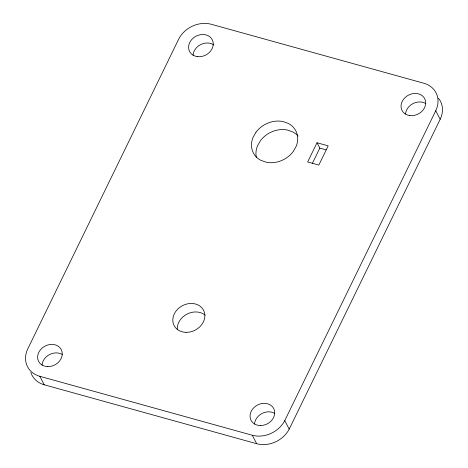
<?xml version="1.0" encoding="UTF-8"?>
<svg xmlns="http://www.w3.org/2000/svg" width="468" height="468" viewBox="0 0 468 468"><rect width="100%" height="100%" fill="white"/><g stroke="black" fill="none" stroke-linecap="round" stroke-linejoin="round"><path stroke-width="0.7" d="M317.011 142.758L307.657 161.957L318.837 165.058L328.191 145.858L317.011 142.758L319.82 148.099L326.108 149.848M312.331 163.461L319.82 148.099M39.798 376.295L252.252 435.234A25.535 21.224 -27.7 0 0 284.749 420.638L435.731 110.758A25.529 21.212 -27.7 0 0 423.762 83.222L211.314 24.277A25.529 21.212 -27.7 0 0 178.554 39.411L27.571 349.286A25.535 21.224 -27.7 0 0 39.798 376.295L44.255 384.784L256.71 443.722A25.535 21.224 -27.7 0 0 289.206 429.127L440.189 119.246A25.529 21.212 -27.7 0 0 438.463 98.204M435.731 110.758L440.189 119.246M284.749 420.638L289.206 429.127M252.252 435.234L256.71 443.722M44.255 384.784A25.535 21.224 -27.7 0 1 30.853 372.469M254.522 424.137A12.765 10.606 -27.7 0 1 261.864 413.554A12.765 10.606 -27.7 0 1 274.757 413.42M42.067 365.198A12.765 10.606 -27.7 0 1 49.409 354.615A12.765 10.606 -27.7 0 1 62.302 354.481M405.516 114.075A12.765 10.606 -27.7 0 1 413.033 103.58A12.765 10.606 -27.7 0 1 425.898 103.639M193.056 55.282A12.765 10.606 -27.7 0 1 200.801 44.524A12.765 10.606 -27.7 0 1 213.917 45.016M177.319 329.741A16.596 13.788 -27.7 0 1 186.902 314.163A16.596 13.788 -27.7 0 1 205.159 315.163M256.446 157.792A23.932 19.89 -27.7 0 1 257.552 145.735L260.489 140.634A23.932 19.89 -27.7 0 1 287.557 130.069L292.833 131.964A23.932 19.89 -27.7 0 1 298.063 136.065M256.031 132.146L253.094 137.247A23.932 19.89 -27.7 0 0 260.816 160.302L266.087 162.191A23.932 19.89 -27.7 0 0 293.161 151.626L296.092 146.525A23.932 19.89 -27.7 0 0 288.376 123.476L283.099 121.581A23.932 19.89 -27.7 0 0 256.031 132.146M47.806 366.596A12.765 10.606 -27.7 0 0 61.513 350.146A12.765 10.606 -27.7 0 0 40.476 349.736A12.765 10.606 -27.7 0 0 47.806 366.596M197.192 56.587A12.765 10.606 -27.7 0 0 212.963 41.611A12.765 10.606 -27.7 0 0 192.605 38.639A12.765 10.606 -27.7 0 0 197.192 56.587M409.482 115.508A12.765 10.606 -27.7 0 0 425.447 100.696A12.765 10.606 -27.7 0 0 405.183 97.461A12.765 10.606 -27.7 0 0 409.482 115.508M260.261 425.541A12.765 10.606 -27.7 0 0 273.967 409.085A12.765 10.606 -27.7 0 0 252.931 408.675A12.765 10.606 -27.7 0 0 260.261 425.541M185.983 332.333A16.596 13.788 -27.7 0 0 203.925 311.015A16.596 13.788 -27.7 0 0 176.606 310.337A16.596 13.788 -27.7 0 0 185.983 332.333"/></g></svg>
